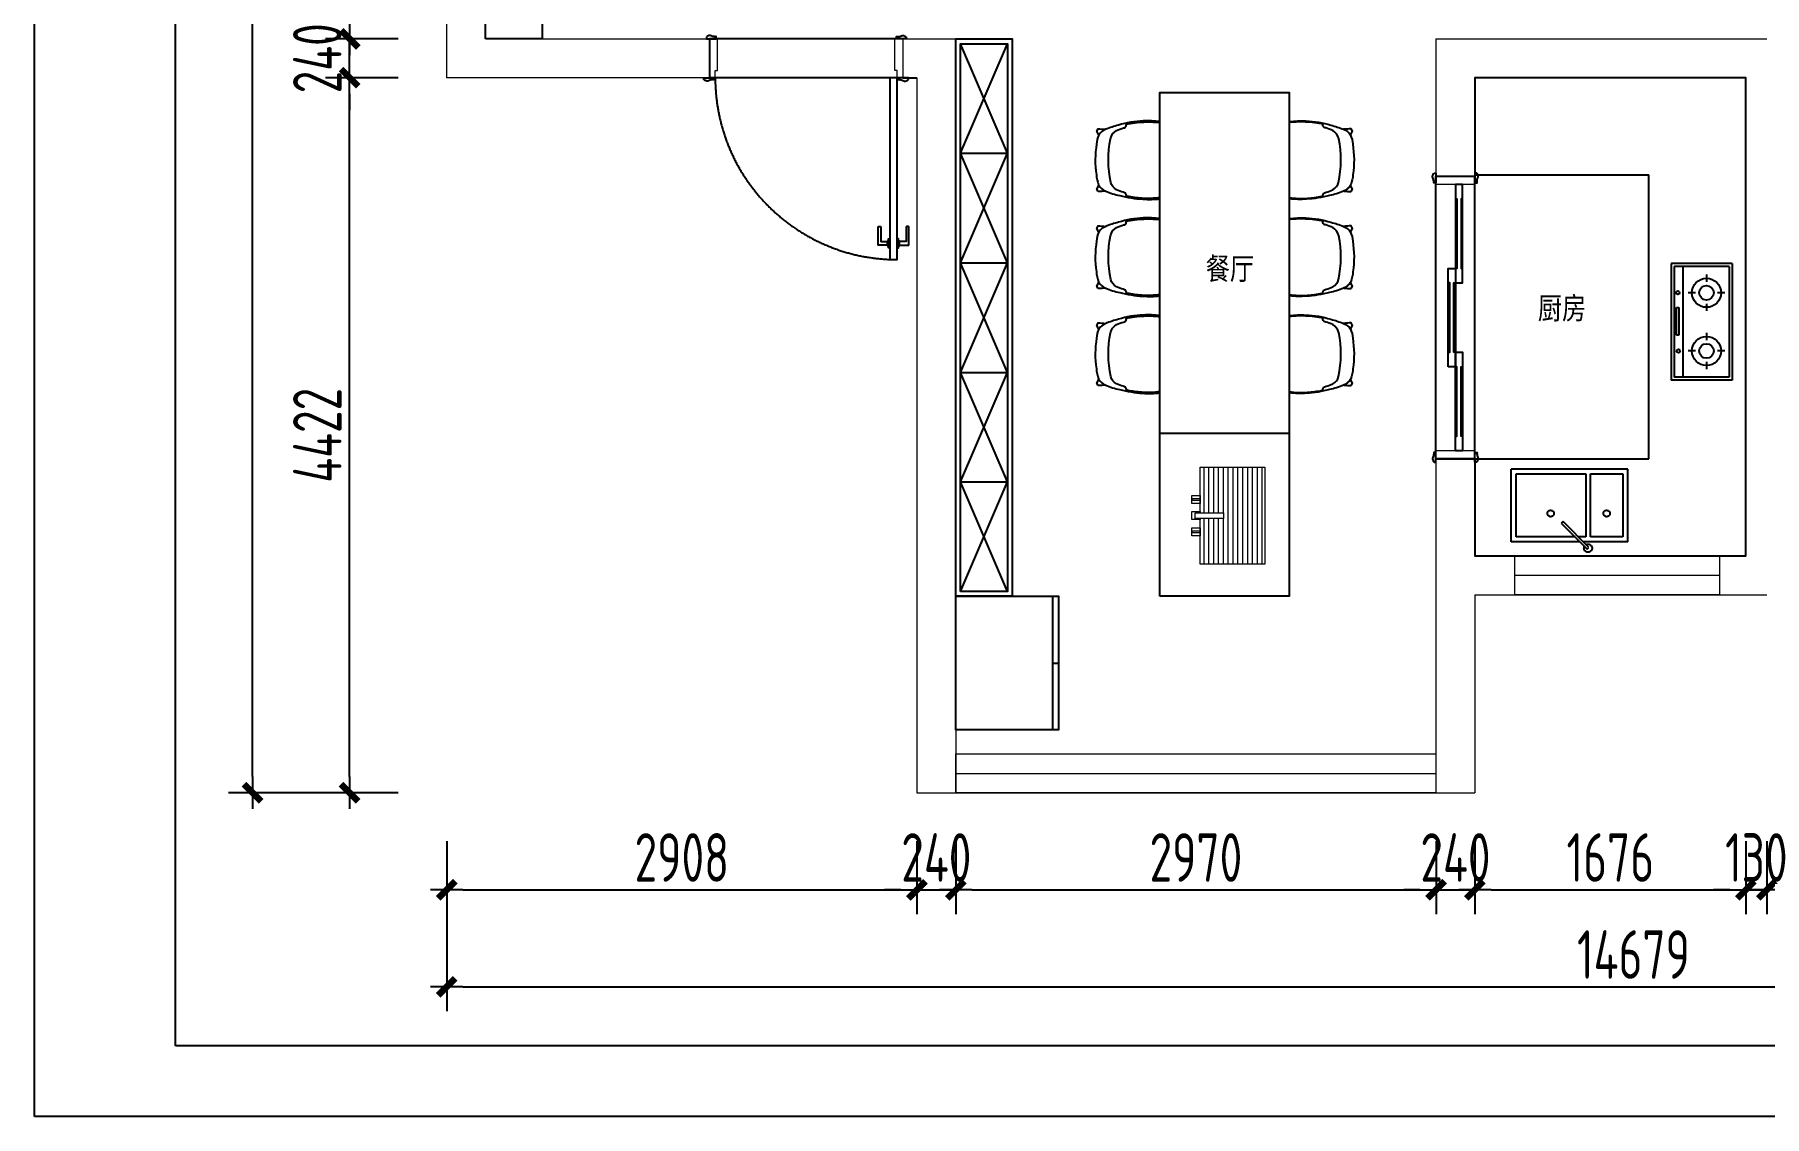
# Model space of a CAD drawing. Header units: millimetres. Extents: x 52288 to 141161, y -25566 to 16480.
# Drawn here: x 119416 to 130113, y 1103 to 7793 of the extents above; entities that cross this region are included whole.
import ezdxf

# ---------------------------------------------------------------- set-up
doc = ezdxf.new("R2010")
doc.units = ezdxf.units.MM
doc.linetypes.add('HIDDEN', pattern=[9.525, 6.35, -3.175])
doc.layers.get('0').update_dxf_attribs({"color": 255})
for name, color, linetype in [('FF-FURN', 3, 'Continuous'), ('FURHATCH', 4, 'Continuous'), ('FURNITURE', 4, 'Continuous'), ('LEAF', 2, 'Continuous'), ('OPENING', 8, 'Continuous'), ('SILL', 8, 'Continuous'), ('YQ_DIM', 3, 'Continuous'), ('图框', 4, 'Continuous')]:
    doc.layers.add(name, color=color, linetype=linetype)
for name, color, linetype, lineweight in [('QUOTE_DOOR', 2, 'Continuous', 13), ('QUOTE_TEXT', 4, 'Continuous', 13), ('QUOTE_WALL', 255, 'Continuous', 13), ('QUOTE_WINDOW', 60, 'Continuous', 13), ('结构', 7, 'Continuous', 0)]:
    doc.layers.add(name, color=color, linetype=linetype, lineweight=lineweight)
doc.styles.add('!赫思DIM-EN', font='', dxfattribs={"width": 0.8})
doc.styles.add('YQ_DIM', font='SUPEROS.SHX', dxfattribs={"width": 0.8, "bigfont": 'HZDX.SHX'})
doc.styles.get('!赫思DIM-EN').set_extended_font_data('SimSun')
doc.dimstyles.new('yq100', dxfattribs={"dimscale": 100, "dimtxt": 3, "dimasz": 1, "dimexe": 1.5, "dimexo": 3, "dimgap": 0.5, "dimtad": 1, "dimdec": 0, "dimdsep": 46, "dimtxsty": 'YQ_DIM', "dimblk": 'YQTICK', "dimcen": 0, "dimclrd": 256, "dimclre": 256, "dimclrt": 7, "dimadec": 1, "dimazin": 2, "dimtfac": 1, "dimtdec": 4, "dimtix": 1, "dimtmove": 2, "dimatfit": 2, "dimfxl": 1, "dimtolj": 1, "dimtzin": 0, "dimarcsym": 0})

# ---------------------------------------------------------------- blocks, each defined once
blk = doc.blocks.new('ywsp3')
at = {"lineweight": -3}
blk.add_lwpolyline([(-60, 12), (-60, 0), (0, 0), (0, 14), (-3, 14, -1), (-10, 14, -0.128551), (-31, 19, 0.3547), (-50, 17), (-55, 17, -0.414214), (-60, 12)], format="xyb", dxfattribs=at)
blk = doc.blocks.new('yqd_17_1747_240__ywsp3_45_0_0_3')
for points in [[(-0.5, 0.0687), (-0.4714, 0.0687), (-0.4714, -0.0687), (-0.5, -0.0687)], [(0.5, 0.0687), (0.4714, 0.0687), (0.4714, -0.0687), (0.5, -0.0687)]]:
    blk.add_lwpolyline(points, close=True)
at = {"layer": 'LEAF'}
for points in [[(-0.4714, 0), (-0.1228, 0), (-0.1228, 0.0258), (-0.4714, 0.0258)], [(-0.1743, -0.0258), (0.1743, -0.0258), (0.1743, 0), (-0.1743, 0)], [(0.4714, 0), (0.1228, 0), (0.1228, 0.0258), (0.4714, 0.0258)]]:
    blk.add_lwpolyline(points, close=True, dxfattribs=at)
for points in [[(-0.4199, 0.0258), (-0.4199, 0.02), (-0.1743, 0.02), (-0.1743, 0.0258)], [(-0.4199, 0), (-0.4199, 0.0057), (-0.1743, 0.0057), (-0.1743, 0)], [(-0.1228, 0), (-0.1228, -0.0057), (0.1228, -0.0057), (0.1228, 0)], [(0.4199, 0.0258), (0.4199, 0.02), (0.1743, 0.02), (0.1743, 0.0258)], [(0.4199, 0), (0.4199, 0.0057), (0.1743, 0.0057), (0.1743, 0)], [(-0.1228, -0.0258), (-0.1228, -0.02), (0.1228, -0.02), (0.1228, -0.0258)]]:
    blk.add_lwpolyline(points, dxfattribs=at)
at = {"layer": 'SILL'}
for p, q in [((-0.5, 0.0687), (0.5, 0.0687)), ((-0.5, -0.0687), (0.5, -0.0687))]:
    blk.add_line(p, q, dxfattribs=at)
at = {"zscale": 0.000572409845449}
for p, xscale, yscale in [((-0.4771, 0.0687), 0.000572409845449, 0.000572409845449), ((0.4771, 0.0687), -0.000572409845449, 0.000572409845449), ((-0.4771, -0.0687), 0.000572409845449, -0.000572409845449), ((0.4771, -0.0687), -0.000572409845449, -0.000572409845449)]:
    blk.add_blockref('ywsp3', p, dxfattribs=dict(at, xscale=xscale, yscale=yscale))
blk = doc.blocks.new('ydhd1')
for points in [[(28, 0), (-28, 0), (-28, 9), (28, 9)], [(15, 9), (-15, 9), (-15, 14), (15, 14)]]:
    blk.add_lwpolyline(points, close=True)
blk.add_lwpolyline([(-11, 14), (-11, 70, -0.414214), (-8, 73), (101, 73, -0.414214), (104, 70), (104, 59, -0.414214), (101, 56), (14, 56, 0.414214), (11, 53), (11, 14)], format="xyb")
blk = doc.blocks.new('yqd_1_1195_240_ydhd1_ywsp3_45_0_0_3')
for points in [[(-0.5, 0.1004), (-0.4707, 0.1004), (-0.4707, 0.0628), (-0.4582, 0.0628), (-0.4582, -0.1004), (-0.5, -0.1004)], [(0.5, 0.1004), (0.4707, 0.1004), (0.4707, 0.0628), (0.4582, 0.0628), (0.4582, -0.1004), (0.5, -0.1004)]]:
    blk.add_lwpolyline(points, close=True)
at = {"layer": 'LEAF'}
blk.add_lwpolyline([(-0.4707, 0.1004), (-0.4331, 0.1004), (-0.4331, 1.0418), (-0.4707, 1.0418)], close=True, dxfattribs=at)
at = {"layer": 'OPENING', "linetype": 'HIDDEN', "ltscale": 15}
blk.add_arc((-0.4707, 0.1004), 0.9414, 0, 90, dxfattribs=at)
at = {"layer": 'SILL'}
for p, q in [((-0.5, 0.1004), (0.5, 0.1004)), ((-0.5, -0.1004), (0.5, -0.1004))]:
    blk.add_line(p, q, dxfattribs=at)
at = {"zscale": 0.000836820083682}
for p, xscale, yscale in [((-0.4791, 0.1004), 0.000836820083682, 0.000836820083682), ((0.4791, 0.1004), -0.000836820083682, 0.000836820083682), ((-0.4665, -0.1004), 0.000836820083682, -0.000836820083682), ((0.4665, -0.1004), -0.000836820083682, -0.000836820083682)]:
    blk.add_blockref('ywsp3', p, dxfattribs=dict(at, xscale=xscale, yscale=yscale))
at = {"layer": 'LEAF', "yscale": 0.000836820083682, "zscale": 0.000836820083682}
for p, xscale, rotation in [((-0.4707, 0.9582), -0.000836820083682, 90.00000000000591), ((-0.4331, 0.9582), 0.000836820083682, 270.0000000000178)]:
    blk.add_blockref('ydhd1', p, dxfattribs=dict(at, xscale=xscale, rotation=rotation))
blk = doc.blocks.new('YQTICK')
blk.add_line((-1, 0), (1, 0))
at = {"const_width": 0.4}
blk.add_lwpolyline([(0.53, 0.53), (-0.53, -0.53)], dxfattribs=at)
blk = doc.blocks.new('*D166')
at = {"layer": 'Defpoints', "color": 0, "transparency": 16777216}
for p in [(121964, 3104), (124872, 3104), (124872, 2504)]:
    blk.add_point(p, dxfattribs=at)
at = {"layer": 'YQ_DIM', "lineweight": -2, "transparency": 16777216}
for p, q in [((121964, 2804), (121964, 2354)), ((124872, 2804), (124872, 2354)), ((122064, 2504), (124772, 2504))]:
    blk.add_line(p, q, dxfattribs=at)
at = {"layer": 'YQ_DIM', "lineweight": -2, "transparency": 16777216, "xscale": 100, "yscale": 100, "zscale": 100, "rotation": 180}
blk.add_blockref('YQTICK', (121964, 2504), dxfattribs=at)
at = {"layer": 'YQ_DIM', "lineweight": -2, "transparency": 16777216, "xscale": 100, "yscale": 100, "zscale": 100}
blk.add_blockref('YQTICK', (124872, 2504), dxfattribs=at)
at = {"layer": 'YQ_DIM', "color": 7, "transparency": 16777216, "insert": (123418, 2704), "char_height": 300, "attachment_point": 5, "style": 'YQ_DIM'}
blk.add_mtext('\\A1;2908', dxfattribs=at)
blk = doc.blocks.new('*D167')
at = {"layer": 'Defpoints', "color": 0, "transparency": 16777216}
for p in [(124872, 3104), (125112, 3104), (125112, 2504)]:
    blk.add_point(p, dxfattribs=at)
at = {"layer": 'YQ_DIM', "lineweight": -2, "transparency": 16777216}
for p, q in [((124872, 2804), (124872, 2354)), ((125112, 2804), (125112, 2354)), ((124772, 2504), (124672, 2504)), ((124872, 2504), (125112, 2504)), ((125212, 2504), (125312, 2504))]:
    blk.add_line(p, q, dxfattribs=at)
at = {"layer": 'YQ_DIM', "lineweight": -2, "transparency": 16777216, "xscale": 100, "yscale": 100, "zscale": 100}
blk.add_blockref('YQTICK', (124872, 2504), dxfattribs=at)
at = {"layer": 'YQ_DIM', "lineweight": -2, "transparency": 16777216, "xscale": 100, "yscale": 100, "zscale": 100, "rotation": 180}
blk.add_blockref('YQTICK', (125112, 2504), dxfattribs=at)
at = {"layer": 'YQ_DIM', "color": 7, "transparency": 16777216, "insert": (124992, 2704), "char_height": 300, "attachment_point": 5, "style": 'YQ_DIM'}
blk.add_mtext('\\A1;240', dxfattribs=at)
blk = doc.blocks.new('*D168')
at = {"layer": 'Defpoints', "color": 0, "transparency": 16777216}
for p in [(125112, 3104), (128082, 3104), (128082, 2504)]:
    blk.add_point(p, dxfattribs=at)
at = {"layer": 'YQ_DIM', "lineweight": -2, "transparency": 16777216}
for p, q in [((125112, 2804), (125112, 2354)), ((128082, 2804), (128082, 2354)), ((125212, 2504), (127982, 2504))]:
    blk.add_line(p, q, dxfattribs=at)
at = {"layer": 'YQ_DIM', "lineweight": -2, "transparency": 16777216, "xscale": 100, "yscale": 100, "zscale": 100, "rotation": 180}
blk.add_blockref('YQTICK', (125112, 2504), dxfattribs=at)
at = {"layer": 'YQ_DIM', "lineweight": -2, "transparency": 16777216, "xscale": 100, "yscale": 100, "zscale": 100}
blk.add_blockref('YQTICK', (128082, 2504), dxfattribs=at)
at = {"layer": 'YQ_DIM', "color": 7, "transparency": 16777216, "insert": (126597, 2704), "char_height": 300, "attachment_point": 5, "style": 'YQ_DIM'}
blk.add_mtext('\\A1;2970', dxfattribs=at)
blk = doc.blocks.new('*D169')
at = {"layer": 'Defpoints', "color": 0, "transparency": 16777216}
for p in [(128082, 3104), (128322, 3104), (128322, 2504)]:
    blk.add_point(p, dxfattribs=at)
at = {"layer": 'YQ_DIM', "lineweight": -2, "transparency": 16777216}
for p, q in [((128082, 2804), (128082, 2354)), ((128322, 2804), (128322, 2354)), ((127982, 2504), (127882, 2504)), ((128082, 2504), (128322, 2504)), ((128422, 2504), (128522, 2504))]:
    blk.add_line(p, q, dxfattribs=at)
at = {"layer": 'YQ_DIM', "lineweight": -2, "transparency": 16777216, "xscale": 100, "yscale": 100, "zscale": 100}
blk.add_blockref('YQTICK', (128082, 2504), dxfattribs=at)
at = {"layer": 'YQ_DIM', "lineweight": -2, "transparency": 16777216, "xscale": 100, "yscale": 100, "zscale": 100, "rotation": 180}
blk.add_blockref('YQTICK', (128322, 2504), dxfattribs=at)
at = {"layer": 'YQ_DIM', "color": 7, "transparency": 16777216, "insert": (128202, 2704), "char_height": 300, "attachment_point": 5, "style": 'YQ_DIM'}
blk.add_mtext('\\A1;240', dxfattribs=at)
blk = doc.blocks.new('*D170')
at = {"layer": 'Defpoints', "color": 0, "transparency": 16777216}
for p in [(128322, 3104), (129998, 3104), (129998, 2504)]:
    blk.add_point(p, dxfattribs=at)
at = {"layer": 'YQ_DIM', "lineweight": -2, "transparency": 16777216}
for p, q in [((128322, 2804), (128322, 2354)), ((129998, 2804), (129998, 2354)), ((128422, 2504), (129898, 2504))]:
    blk.add_line(p, q, dxfattribs=at)
at = {"layer": 'YQ_DIM', "lineweight": -2, "transparency": 16777216, "xscale": 100, "yscale": 100, "zscale": 100, "rotation": 180}
blk.add_blockref('YQTICK', (128322, 2504), dxfattribs=at)
at = {"layer": 'YQ_DIM', "lineweight": -2, "transparency": 16777216, "xscale": 100, "yscale": 100, "zscale": 100}
blk.add_blockref('YQTICK', (129998, 2504), dxfattribs=at)
at = {"layer": 'YQ_DIM', "color": 7, "transparency": 16777216, "insert": (129160, 2704), "char_height": 300, "attachment_point": 5, "style": 'YQ_DIM'}
blk.add_mtext('\\A1;1676', dxfattribs=at)
blk = doc.blocks.new('*D171')
at = {"layer": 'Defpoints', "color": 0, "transparency": 16777216}
for p in [(129998, 3104), (130128, 3104), (130128, 2504)]:
    blk.add_point(p, dxfattribs=at)
at = {"layer": 'YQ_DIM', "lineweight": -2, "transparency": 16777216}
for p, q in [((129998, 2804), (129998, 2354)), ((130128, 2804), (130128, 2354)), ((129898, 2504), (129798, 2504)), ((129998, 2504), (130128, 2504)), ((130228, 2504), (130328, 2504))]:
    blk.add_line(p, q, dxfattribs=at)
at = {"layer": 'YQ_DIM', "lineweight": -2, "transparency": 16777216, "xscale": 100, "yscale": 100, "zscale": 100}
blk.add_blockref('YQTICK', (129998, 2504), dxfattribs=at)
at = {"layer": 'YQ_DIM', "lineweight": -2, "transparency": 16777216, "xscale": 100, "yscale": 100, "zscale": 100, "rotation": 180}
blk.add_blockref('YQTICK', (130128, 2504), dxfattribs=at)
at = {"layer": 'YQ_DIM', "color": 7, "transparency": 16777216, "insert": (130063, 2704), "char_height": 300, "attachment_point": 5, "style": 'YQ_DIM'}
blk.add_mtext('\\A1;130', dxfattribs=at)
blk = doc.blocks.new('*D172')
at = {"layer": 'Defpoints', "color": 0, "transparency": 16777216}
for p in [(130128, 3104), (131588, 3104), (131588, 2504)]:
    blk.add_point(p, dxfattribs=at)
at = {"layer": 'YQ_DIM', "lineweight": -2, "transparency": 16777216}
for p, q in [((130128, 2804), (130128, 2354)), ((131588, 2804), (131588, 2354)), ((130228, 2504), (131488, 2504))]:
    blk.add_line(p, q, dxfattribs=at)
at = {"layer": 'YQ_DIM', "lineweight": -2, "transparency": 16777216, "xscale": 100, "yscale": 100, "zscale": 100, "rotation": 180}
blk.add_blockref('YQTICK', (130128, 2504), dxfattribs=at)
at = {"layer": 'YQ_DIM', "lineweight": -2, "transparency": 16777216, "xscale": 100, "yscale": 100, "zscale": 100}
blk.add_blockref('YQTICK', (131588, 2504), dxfattribs=at)
at = {"layer": 'YQ_DIM', "color": 7, "transparency": 16777216, "insert": (130858, 2704), "char_height": 300, "attachment_point": 5, "style": 'YQ_DIM'}
blk.add_mtext('\\A1;1460', dxfattribs=at)
blk = doc.blocks.new('*D182')
at = {"layer": 'Defpoints', "color": 0, "transparency": 16777216}
for p in [(121964, 3104), (136643, 3104), (136643, 1904)]:
    blk.add_point(p, dxfattribs=at)
at = {"layer": 'YQ_DIM', "lineweight": -2, "transparency": 16777216}
for p, q in [((121964, 2804), (121964, 1754)), ((136643, 2804), (136643, 1754)), ((122064, 1904), (136543, 1904))]:
    blk.add_line(p, q, dxfattribs=at)
at = {"layer": 'YQ_DIM', "lineweight": -2, "transparency": 16777216, "xscale": 100, "yscale": 100, "zscale": 100, "rotation": 180}
blk.add_blockref('YQTICK', (121964, 1904), dxfattribs=at)
at = {"layer": 'YQ_DIM', "lineweight": -2, "transparency": 16777216, "xscale": 100, "yscale": 100, "zscale": 100}
blk.add_blockref('YQTICK', (136643, 1904), dxfattribs=at)
at = {"layer": 'YQ_DIM', "color": 7, "transparency": 16777216, "insert": (129303, 2104), "char_height": 300, "attachment_point": 5, "style": 'YQ_DIM'}
blk.add_mtext('\\A1;14679', dxfattribs=at)
blk = doc.blocks.new('*D196')
at = {"layer": 'Defpoints', "color": 0, "transparency": 16777216}
for p in [(121364, 7526), (121964, 7526), (121964, 3104)]:
    blk.add_point(p, dxfattribs=at)
at = {"layer": 'YQ_DIM', "lineweight": -2, "transparency": 16777216}
for p, q in [((121664, 7526), (121214, 7526)), ((121364, 3204), (121364, 7426)), ((121664, 3104), (121214, 3104))]:
    blk.add_line(p, q, dxfattribs=at)
at = {"layer": 'YQ_DIM', "lineweight": -2, "transparency": 16777216, "xscale": 100, "yscale": 100, "zscale": 100}
for p, rotation in [((121364, 7526), 90), ((121364, 3104), 270)]:
    blk.add_blockref('YQTICK', p, dxfattribs=dict(at, rotation=rotation))
at = {"layer": 'YQ_DIM', "color": 7, "transparency": 16777216, "insert": (121164, 5315), "char_height": 300, "attachment_point": 5, "rotation": 90, "style": 'YQ_DIM'}
blk.add_mtext('\\A1;4422', dxfattribs=at)
blk = doc.blocks.new('*D197')
at = {"layer": 'Defpoints', "color": 0, "transparency": 16777216}
for p in [(121364, 7766), (121964, 7766), (121964, 7526)]:
    blk.add_point(p, dxfattribs=at)
at = {"layer": 'YQ_DIM', "lineweight": -2, "transparency": 16777216}
for p, q in [((121364, 7866), (121364, 7966)), ((121664, 7766), (121214, 7766)), ((121364, 7526), (121364, 7766)), ((121664, 7526), (121214, 7526)), ((121364, 7426), (121364, 7326))]:
    blk.add_line(p, q, dxfattribs=at)
at = {"layer": 'YQ_DIM', "lineweight": -2, "transparency": 16777216, "xscale": 100, "yscale": 100, "zscale": 100}
for p, rotation in [((121364, 7766), 270), ((121364, 7526), 90)]:
    blk.add_blockref('YQTICK', p, dxfattribs=dict(at, rotation=rotation))
at = {"layer": 'YQ_DIM', "color": 7, "transparency": 16777216, "insert": (121164, 7646), "char_height": 300, "attachment_point": 5, "rotation": 90, "style": 'YQ_DIM'}
blk.add_mtext('\\A1;240', dxfattribs=at)
blk = doc.blocks.new('*D198')
at = {"layer": 'Defpoints', "color": 0, "transparency": 16777216}
for p in [(121364, 13519), (121964, 13519), (121964, 7766)]:
    blk.add_point(p, dxfattribs=at)
at = {"layer": 'YQ_DIM', "lineweight": -2, "transparency": 16777216}
for p, q in [((121664, 13519), (121214, 13519)), ((121364, 7866), (121364, 13419)), ((121664, 7766), (121214, 7766))]:
    blk.add_line(p, q, dxfattribs=at)
at = {"layer": 'YQ_DIM', "lineweight": -2, "transparency": 16777216, "xscale": 100, "yscale": 100, "zscale": 100}
for p, rotation in [((121364, 13519), 90), ((121364, 7766), 270)]:
    blk.add_blockref('YQTICK', p, dxfattribs=dict(at, rotation=rotation))
at = {"layer": 'YQ_DIM', "color": 7, "transparency": 16777216, "insert": (121164, 10643), "char_height": 300, "attachment_point": 5, "rotation": 90, "style": 'YQ_DIM'}
blk.add_mtext('\\A1;5753', dxfattribs=at)
blk = doc.blocks.new('*D202')
at = {"layer": 'Defpoints', "color": 0, "transparency": 16777216}
for p in [(120764, 14368), (121964, 14368), (121964, 3104)]:
    blk.add_point(p, dxfattribs=at)
at = {"layer": 'YQ_DIM', "lineweight": -2, "transparency": 16777216}
for p, q in [((121664, 14368), (120614, 14368)), ((120764, 3204), (120764, 14268)), ((121664, 3104), (120614, 3104))]:
    blk.add_line(p, q, dxfattribs=at)
at = {"layer": 'YQ_DIM', "lineweight": -2, "transparency": 16777216, "xscale": 100, "yscale": 100, "zscale": 100}
for p, rotation in [((120764, 14368), 90), ((120764, 3104), 270)]:
    blk.add_blockref('YQTICK', p, dxfattribs=dict(at, rotation=rotation))
at = {"layer": 'YQ_DIM', "color": 7, "transparency": 16777216, "insert": (120564, 8736), "char_height": 300, "attachment_point": 5, "rotation": 90, "style": 'YQ_DIM'}
blk.add_mtext('\\A1;11264', dxfattribs=at)
blk = doc.blocks.new('_Frame1752725')
at = {"layer": '图框', "linetype": 'Continuous'}
for p, q in [((32201, 1364), (32201, 43368)), ((34582, 2554), (34582, 42177)), ((90410, 2554), (34582, 2554)), ((91601, 1364), (32201, 1364))]:
    blk.add_line(p, q, dxfattribs=at)

msp = doc.modelspace()

# ---------------------------------------------------------------- hatches: boundary and pattern name
at = {"layer": '结构'}
h = msp.add_hatch(dxfattribs=at)
h.set_pattern_fill('_USER', color=250, scale=30, angle=-90, pattern_type=0)
h.set_pattern_definition([(270, (-42.71, 618943.232), (30, -6e-15), [])])
h.paths.add_polyline_path([(126622.7, 5118.2), (126622.7, 4835.9), (126767.7, 4835.9), (126767.7, 4800.6), (126622.7, 4800.6), (126622.7, 4518.2), (127022.7, 4518.2), (127022.7, 5118.2)])

# ---------------------------------------------------------------- linework, layer by layer
for p, q in [((123589.6, 7766.2), (123589.6, 7526.2)), ((124784.6, 7526.2), (124871.6, 7526.2)), ((128081.6, 5169.2), (128321.6, 5169.2))]:
    msp.add_line(p, q)
at = {"color": 255}
for p, q in [((128321.6, 6916.1), (128081.6, 6916.1)), ((128321.6, 5169.2), (128081.6, 5169.2))]:
    msp.add_line(p, q, dxfattribs=at)
at = {"color": 4}
for p, q in [((129397.6, 5169.2), (129397.6, 6926.2)), ((128321.6, 5169.2), (129397.6, 5169.2)), ((125709.8, 4319.2), (125709.8, 3493.2)), ((125709.8, 3906.2), (125746.5, 3906.2))]:
    msp.add_line(p, q, dxfattribs=at)
at = {"color": 1}
for p, q in [((129913.7, 6376.2), (129535.7, 6376.2)), ((129535.7, 6376.2), (129535.7, 5656.2)), ((129895.7, 6358.2), (129553.7, 6358.2)), ((129553.7, 6358.2), (129553.7, 5674.2)), ((129895.7, 6358.2), (129895.7, 5674.2)), ((129913.7, 6376.2), (129913.7, 5656.2)), ((129895.7, 5674.2), (129553.7, 5674.2)), ((129913.7, 5656.2), (129535.7, 5656.2)), ((128546.9, 4656.2, 0), (128546.9, 5106.2, 0)), ((129267.4, 5106.2, 0), (128546.9, 5106.2, 0)), ((129267.4, 4656.2, 0), (129267.4, 5106.2, 0)), ((128971.8, 4656.2, 0), (128546.9, 4656.2, 0)), ((129267.4, 4656.2, 0), (128993, 4656.2, 0))]:
    msp.add_line(p, q, dxfattribs=at)
at = {"color": 8}
for p, q in [((129607.7, 6358.2), (129607.7, 5674.2)), ((129754.4, 6308.7), (129754.4, 6263.7)), ((129569.5, 5933.2), (129569.5, 6104.6)), ((129569.5, 6104.6), (129583.8, 6104.6)), ((129583.8, 6104.6), (129583.8, 5933.2)), ((129686.9, 6196.2), (129641.9, 6196.2)), ((129754.4, 6128.7), (129754.4, 6083.7)), ((129866.9, 6196.2), (129821.9, 6196.2)), ((129583.8, 5933.2), (129569.5, 5933.2)), ((129754.4, 5948.7), (129754.4, 5903.7)), ((129686.9, 5836.2), (129641.9, 5836.2)), ((129866.9, 5836.2), (129821.9, 5836.2)), ((129754.4, 5768.7), (129754.4, 5723.7)), ((128576.9, 5076.2, 0), (129007.4, 5076.2, 0)), ((128576.9, 4686.2, 0), (128576.9, 5076.2, 0)), ((129007.4, 5076.2, 0), (129007.4, 4686.2, 0)), ((129037.4, 4686.2, 0), (129037.4, 5076.2, 0)), ((129037.4, 5076.2, 0), (129237.4, 5076.2, 0)), ((129237.4, 5076.2, 0), (129237.4, 4686.2, 0)), ((128867.4, 4781.8, 0), (128856.8, 4771.2, 0)), ((128856.8, 4771.2, 0), (129017.1, 4610.9, 0)), ((129027.7, 4621.5, 0), (128867.4, 4781.8, 0)), ((128941.8, 4686.2, 0), (128576.9, 4686.2, 0)), ((129007.4, 4686.2, 0), (128963, 4686.2, 0)), ((129017.1, 4610.9, 0), (129027.7, 4621.5, 0)), ((129237.4, 4686.2, 0), (129037.4, 4686.2, 0))]:
    msp.add_line(p, q, dxfattribs=at)
at = {"color": 3}
msp.add_line((127174.8, 5326.7), (126374.8, 5326.7), dxfattribs=at)
at = {"color": 4}
msp.add_lwpolyline([(128321.6, 5169.2), (128321.6, 4569.2), (129997.6, 4569.2), (129997.6, 7526.2), (128321.6, 7526.2), (128321.6, 6926.2), (129397.6, 6926.2)], dxfattribs=at)
at = {"color": 3, "ltscale": 10}
msp.add_lwpolyline([(126374.8, 4319.2), (126374.8, 7434.2), (127174.8, 7434.2), (127174.8, 4319.2)], close=True, dxfattribs=at)
at = {"color": 8, "extrusion": (-2.00193e-07, 2.02274e-08, -1), "elevation": 0}
for points in [[(-128805.2, 4817.1), (-128802.3, 4814.7), (-128799, 4812.9), (-128795.3, 4811.7), (-128791.6, 4811.3), (-128787.8, 4811.5), (-128784.1, 4812.5), (-128780.7, 4814.2), (-128777.6, 4816.4), (-128775.1, 4819.3), (-128773.1, 4822.5), (-128771.8, 4826.1), (-128771.1, 4829.8), (-128771.2, 4833.6), (-128772, 4837.3), (-128773.5, 4840.8), (-128775.7, 4844), (-128778.4, 4846.7), (-128781.5, 4848.8), (-128785, 4850.3), (-128788.7, 4851.1), (-128792.5, 4851.2), (-128796.3, 4850.6), (-128799.8, 4849.2), (-128803.1, 4847.3), (-128805.9, 4844.7), (-128808.2, 4841.7), (-128809.8, 4838.2), (-128810.8, 4834.6), (-128811.1, 4830.8), (-128810.6, 4827), (-128809.5, 4823.4), (-128807.7, 4820)], [(-129151.5, 4817.1), (-129148.6, 4814.7), (-129145.2, 4812.9), (-129141.6, 4811.7), (-129137.9, 4811.2), (-129134.1, 4811.5), (-129130.4, 4812.5), (-129127, 4814.2), (-129123.9, 4816.4), (-129121.4, 4819.3), (-129119.4, 4822.5), (-129118.1, 4826.1), (-129117.4, 4829.8), (-129117.5, 4833.6), (-129118.3, 4837.3), (-129119.8, 4840.8), (-129122, 4844), (-129124.6, 4846.7), (-129127.8, 4848.8), (-129131.3, 4850.3), (-129135, 4851.1), (-129138.8, 4851.2), (-129142.6, 4850.6), (-129146.1, 4849.2), (-129149.4, 4847.2), (-129152.2, 4844.7), (-129154.5, 4841.6), (-129156.1, 4838.2), (-129157.1, 4834.6), (-129157.4, 4830.8), (-129156.9, 4827), (-129155.8, 4823.4), (-129153.9, 4820)]]:
    msp.add_lwpolyline(points, close=True, dxfattribs=at)
at = {"color": 8, "extrusion": (2.00193e-07, -2.02274e-08, 1), "elevation": 0}
msp.add_lwpolyline([(129010.3, 4638.9), (129014.8, 4640.8), (129019.6, 4641.7), (129024.5, 4641.6), (129029.3, 4640.6), (129033.8, 4638.7), (129037.8, 4636), (129041.2, 4632.5), (129043.9, 4628.5), (129045.8, 4623.9), (129046.7, 4619.1), (129046.7, 4614.3), (129045.7, 4609.5), (129043.9, 4605), (129041.2, 4600.9), (129037.7, 4597.5), (129033.6, 4594.7), (129029.1, 4592.9), (129024.3, 4591.9), (129019.5, 4591.9), (129014.7, 4592.8), (129010.2, 4594.7), (129006.1, 4597.4), (129002.6, 4600.8), (128999.9, 4604.8), (128998, 4609.3), (128997, 4614.1), (128996.9, 4619), (128997.8, 4623.8), (128999.7, 4628.3)], dxfattribs=at)
at = {"color": 4}
msp.add_lwpolyline([(125111.6, 4319.2), (125746.5, 4319.2), (125746.5, 3493.2), (125111.6, 3493.2)], close=True, dxfattribs=at)
at = {"color": 8}
for centre, radius in [((129577.4, 6196.7), 10.8), ((129754.4, 6196.2), 90), ((129754.4, 6196.2), 45), ((129754.4, 5836.2), 90), ((129580.6, 5836.3), 10.8), ((129754.4, 5836.2), 45)]:
    msp.add_circle(centre, radius, dxfattribs=at)
at = {"layer": 'FF-FURN', "color": 1, "ltscale": 10, "extrusion": (1.3e-15, 0, -1), "elevation": 0}
for points in [[(-126039.2, 7206.8, -0.1600755), (-125997.5, 7171.7, -0.1075471), (-125982.8, 7115.6, -0.0775265), (-125981.5, 6926.4, -0.0911711), (-125995.2, 6864, -0.163066), (-126039.6, 6824.3, -0.0478624), (-126126.3, 6797.5, -0.0517251), (-126268.7, 6774.8, -0.0416815), (-126374.8, 6776.8, -0.0340427)], [(-126374.8, 7254.6, -0.0405673), (-126271.9, 7258.5, -0.0664554), (-126117.9, 7232.2, -0.0252004), (-126039.2, 7206.8)], [(-126374.8, 6784.9, 0.0583905), (-126263.1, 6780.9, 0.0362423), (-126172.4, 6792.8), (-126165.2, 6794.3), (-126165.1, 6794.3, -0.0479917), (-126166.5, 6795.6, -0.0355508), (-126167.1, 6796.1, -0.2469335), (-126167.2, 6796.6, -0.0166065), (-126167.2, 6796.9, 0.0219786), (-126167.2, 6797.3), (-126167.2, 6799.5, -0.2810814), (-126156.4, 6815.1, 0.0579768), (-126147.5, 6817.8, 0.0579768), (-126105.4, 6833.5, 0.1887204), (-126070.5, 6878.1, 0.1022924), (-126069.1, 7148.9, 0.2140548), (-126106.2, 7199.4, 0.0627342), (-126150, 7215.3, -0.2429194), (-126165.1, 7225.4, -0.1304055), (-126167.2, 7234.3), (-126167.2, 7234.8), (-126167.3, 7235.4, -0.2316132), (-126167, 7236.4), (-126166.8, 7236.6), (-126166.3, 7237), (-126165.5, 7237.8), (-126165.1, 7238.1, 0.0436228), (-126274.1, 7252.1, 0.0303176), (-126351.2, 7250.6), (-126374.8, 7248.2)], [(-126374.8, 6654.6, -0.0405673), (-126271.9, 6658.5, -0.0664554), (-126117.9, 6632.2, -0.0252004), (-126039.2, 6606.8)], [(-126374.8, 6184.9, 0.0583905), (-126263.1, 6180.9, 0.0362423), (-126172.4, 6192.8), (-126165.2, 6194.3), (-126165.1, 6194.3, -0.0479917), (-126166.5, 6195.6, -0.0355508), (-126167.1, 6196.1, -0.2469335), (-126167.2, 6196.6, -0.0166065), (-126167.2, 6196.9, 0.0219786), (-126167.2, 6197.3), (-126167.2, 6199.5, -0.2810814), (-126156.4, 6215.1, 0.0579768), (-126147.5, 6217.8, 0.0579768), (-126105.4, 6233.5, 0.1887204), (-126070.5, 6278.1, 0.1022924), (-126069.1, 6548.9, 0.2140548), (-126106.2, 6599.4, 0.0627342), (-126150, 6615.3, -0.2429194), (-126165.1, 6625.4, -0.1304055), (-126167.2, 6634.3), (-126167.2, 6634.8), (-126167.3, 6635.4, -0.2316132), (-126167, 6636.4), (-126166.8, 6636.6), (-126166.3, 6637), (-126165.5, 6637.8), (-126165.1, 6638.1, 0.0436228), (-126274.1, 6652.1, 0.0303176), (-126351.2, 6650.6), (-126374.8, 6648.2)], [(-126039.2, 6606.8, -0.1600755), (-125997.5, 6571.7, -0.1075471), (-125982.8, 6515.6, -0.0775265), (-125981.5, 6326.4, -0.0911711), (-125995.2, 6264, -0.163066), (-126039.6, 6224.3, -0.0478624), (-126126.3, 6197.5, -0.0517251), (-126268.7, 6174.8, -0.0416815), (-126374.8, 6176.8, -0.0340427)], [(-126039.2, 6006.8, -0.1600755), (-125997.5, 5971.7, -0.1075471), (-125982.8, 5915.6, -0.0775265), (-125981.5, 5726.4, -0.0911711), (-125995.2, 5664, -0.163066), (-126039.6, 5624.3, -0.0478624), (-126126.3, 5597.5, -0.0517251), (-126268.7, 5574.8, -0.0416815), (-126374.8, 5576.8, -0.0340427)], [(-126374.8, 6054.6, -0.0405673), (-126271.9, 6058.5, -0.0664554), (-126117.9, 6032.2, -0.0252004), (-126039.2, 6006.8)], [(-126374.8, 5584.9, 0.0583905), (-126263.1, 5580.9, 0.0362423), (-126172.4, 5592.8), (-126165.2, 5594.3), (-126165.1, 5594.3, -0.0479917), (-126166.5, 5595.6, -0.0355508), (-126167.1, 5596.1, -0.2469335), (-126167.2, 5596.6, -0.0166065), (-126167.2, 5596.9, 0.0219786), (-126167.2, 5597.3), (-126167.2, 5599.5, -0.2810814), (-126156.4, 5615.1, 0.0579768), (-126147.5, 5617.8, 0.0579768), (-126105.4, 5633.5, 0.1887204), (-126070.5, 5678.1, 0.1022924), (-126069.1, 5948.9, 0.2140548), (-126106.2, 5999.4, 0.0627342), (-126150, 6015.3, -0.2429194), (-126165.1, 6025.4, -0.1304055), (-126167.2, 6034.3), (-126167.2, 6034.8), (-126167.3, 6035.4, -0.2316132), (-126167, 6036.4), (-126166.8, 6036.6), (-126166.3, 6037), (-126165.5, 6037.8), (-126165.1, 6038.1, 0.0436228), (-126274.1, 6052.1, 0.0303176), (-126351.2, 6050.6), (-126374.8, 6048.2)]]:
    msp.add_lwpolyline(points, format="xyb", dxfattribs=at)
for points in [[(-125997.5, 7171.7), (-125984.9, 7194.4), (-125992, 7209.6, 0.0235916), (-126039.3, 7206.8, -0.1602127)], [(-125992, 6822.4), (-125984.9, 6837.6), (-125997.5, 6860.2, -0.1459428), (-126037.8, 6825.1, 0.027885)], [(-125997.5, 6571.7), (-125984.9, 6594.4), (-125992, 6609.6, 0.0235916), (-126039.3, 6606.8, -0.1602127)], [(-125992, 6222.4), (-125984.9, 6237.6), (-125997.5, 6260.2, -0.1459428), (-126037.8, 6225.1, 0.027885)], [(-125997.5, 5971.7), (-125984.9, 5994.4), (-125992, 6009.6, 0.0235916), (-126039.3, 6006.8, -0.1602127)], [(-125992, 5622.4), (-125984.9, 5637.6), (-125997.5, 5660.2, -0.1459428), (-126037.8, 5625.1, 0.027885)]]:
    msp.add_lwpolyline(points, format="xyb", close=True, dxfattribs=at)
at = {"layer": 'FF-FURN', "color": 1, "ltscale": 10, "extrusion": (-1.3e-15, 0, -1), "elevation": 0}
for points in [[(-127174.8, 7254.6, 0.0405673), (-127277.8, 7258.5, 0.0664554), (-127431.7, 7232.2, 0.0252004), (-127510.4, 7206.8)], [(-127174.8, 6784.9, -0.0583905), (-127286.5, 6780.9, -0.0362423), (-127377.3, 6792.8), (-127384.5, 6794.3), (-127384.6, 6794.3, 0.0479917), (-127383.1, 6795.6, 0.0355508), (-127382.5, 6796.1, 0.2469335), (-127382.4, 6796.6, 0.0166065), (-127382.4, 6796.9, -0.0219786), (-127382.4, 6797.3), (-127382.4, 6799.5, 0.2810814), (-127393.2, 6815.1, -0.0579768), (-127402.1, 6817.8, -0.0579768), (-127444.3, 6833.5, -0.1887204), (-127479.2, 6878.1, -0.1022924), (-127480.5, 7148.9, -0.2140548), (-127443.5, 7199.4, -0.0627342), (-127399.7, 7215.3, 0.2429194), (-127384.5, 7225.4, 0.1304055), (-127382.4, 7234.3), (-127382.5, 7234.8), (-127382.4, 7235.4, 0.2316132), (-127382.6, 7236.4), (-127382.9, 7236.6), (-127383.3, 7237), (-127384.2, 7237.8), (-127384.6, 7238.1, -0.0436228), (-127275.6, 7252.1, -0.0303176), (-127198.4, 7250.6), (-127174.8, 7248.2)], [(-127510.4, 7206.8, 0.1600755), (-127552.1, 7171.7, 0.1075471), (-127566.8, 7115.6, 0.0775265), (-127568.1, 6926.4, 0.0911711), (-127554.4, 6864, 0.163066), (-127510.1, 6824.3, 0.0478624), (-127423.4, 6797.5, 0.0517251), (-127280.9, 6774.8, 0.0416815), (-127174.8, 6776.8, 0.0340427)], [(-127174.8, 6654.6, 0.0405673), (-127277.8, 6658.5, 0.0664554), (-127431.7, 6632.2, 0.0252004), (-127510.4, 6606.8)], [(-127174.8, 6184.9, -0.0583905), (-127286.5, 6180.9, -0.0362423), (-127377.3, 6192.8), (-127384.5, 6194.3), (-127384.6, 6194.3, 0.0479917), (-127383.1, 6195.6, 0.0355508), (-127382.5, 6196.1, 0.2469335), (-127382.4, 6196.6, 0.0166065), (-127382.4, 6196.9, -0.0219786), (-127382.4, 6197.3), (-127382.4, 6199.5, 0.2810814), (-127393.2, 6215.1, -0.0579768), (-127402.1, 6217.8, -0.0579768), (-127444.3, 6233.5, -0.1887204), (-127479.2, 6278.1, -0.1022924), (-127480.5, 6548.9, -0.2140548), (-127443.5, 6599.4, -0.0627342), (-127399.7, 6615.3, 0.2429194), (-127384.5, 6625.4, 0.1304055), (-127382.4, 6634.3), (-127382.5, 6634.8), (-127382.4, 6635.4, 0.2316132), (-127382.6, 6636.4), (-127382.9, 6636.6), (-127383.3, 6637), (-127384.2, 6637.8), (-127384.6, 6638.1, -0.0436228), (-127275.6, 6652.1, -0.0303176), (-127198.4, 6650.6), (-127174.8, 6648.2)], [(-127510.4, 6606.8, 0.1600755), (-127552.1, 6571.7, 0.1075471), (-127566.8, 6515.6, 0.0775265), (-127568.1, 6326.4, 0.0911711), (-127554.4, 6264, 0.163066), (-127510.1, 6224.3, 0.0478624), (-127423.4, 6197.5, 0.0517251), (-127280.9, 6174.8, 0.0416815), (-127174.8, 6176.8, 0.0340427)], [(-127174.8, 6054.6, 0.0405673), (-127277.8, 6058.5, 0.0664554), (-127431.7, 6032.2, 0.0252004), (-127510.4, 6006.8)], [(-127174.8, 5584.9, -0.0583905), (-127286.5, 5580.9, -0.0362423), (-127377.3, 5592.8), (-127384.5, 5594.3), (-127384.6, 5594.3, 0.0479917), (-127383.1, 5595.6, 0.0355508), (-127382.5, 5596.1, 0.2469335), (-127382.4, 5596.6, 0.0166065), (-127382.4, 5596.9, -0.0219786), (-127382.4, 5597.3), (-127382.4, 5599.5, 0.2810814), (-127393.2, 5615.1, -0.0579768), (-127402.1, 5617.8, -0.0579768), (-127444.3, 5633.5, -0.1887204), (-127479.2, 5678.1, -0.1022924), (-127480.5, 5948.9, -0.2140548), (-127443.5, 5999.4, -0.0627342), (-127399.7, 6015.3, 0.2429194), (-127384.5, 6025.4, 0.1304055), (-127382.4, 6034.3), (-127382.5, 6034.8), (-127382.4, 6035.4, 0.2316132), (-127382.6, 6036.4), (-127382.9, 6036.6), (-127383.3, 6037), (-127384.2, 6037.8), (-127384.6, 6038.1, -0.0436228), (-127275.6, 6052.1, -0.0303176), (-127198.4, 6050.6), (-127174.8, 6048.2)], [(-127510.4, 6006.8, 0.1600755), (-127552.1, 5971.7, 0.1075471), (-127566.8, 5915.6, 0.0775265), (-127568.1, 5726.4, 0.0911711), (-127554.4, 5664, 0.163066), (-127510.1, 5624.3, 0.0478624), (-127423.4, 5597.5, 0.0517251), (-127280.9, 5574.8, 0.0416815), (-127174.8, 5576.8, 0.0340427)]]:
    msp.add_lwpolyline(points, format="xyb", dxfattribs=at)
for points in [[(-127552.1, 7171.7), (-127564.8, 7194.4), (-127557.6, 7209.6, -0.0235916), (-127510.4, 7206.8, 0.1602127)], [(-127557.6, 6822.4), (-127564.8, 6837.6), (-127552.2, 6860.2, 0.1459428), (-127511.8, 6825.1, -0.027885)], [(-127552.1, 6571.7), (-127564.8, 6594.4), (-127557.6, 6609.6, -0.0235916), (-127510.4, 6606.8, 0.1602127)], [(-127557.6, 6222.4), (-127564.8, 6237.6), (-127552.2, 6260.2, 0.1459428), (-127511.8, 6225.1, -0.027885)], [(-127552.1, 5971.7), (-127564.8, 5994.4), (-127557.6, 6009.6, -0.0235916), (-127510.4, 6006.8, 0.1602127)], [(-127557.6, 5622.4), (-127564.8, 5637.6), (-127552.2, 5660.2, 0.1459428), (-127511.8, 5625.1, -0.027885)]]:
    msp.add_lwpolyline(points, format="xyb", close=True, dxfattribs=at)
at = {"layer": 'FURHATCH'}
for p, q in [((125141.6, 7058.8), (125431.6, 7736.2)), ((125431.6, 7058.8), (125141.6, 7736.2)), ((125141.6, 6381.4), (125431.6, 7058.8)), ((125431.6, 6381.4), (125141.6, 7058.8)), ((125141.6, 7058.8), (125431.6, 7058.8)), ((125141.6, 5704), (125431.6, 6381.4)), ((125431.6, 5704), (125141.6, 6381.4)), ((125141.6, 6381.4), (125431.6, 6381.4)), ((125141.6, 5026.6), (125431.6, 5704)), ((125431.6, 5026.6), (125141.6, 5704)), ((125141.6, 5704), (125431.6, 5704)), ((125141.6, 4349.2), (125431.6, 5026.6)), ((125431.6, 4349.2), (125141.6, 5026.6)), ((125141.6, 5026.6), (125431.6, 5026.6))]:
    msp.add_line(p, q, dxfattribs=at)
msp.add_lwpolyline([(125141.6, 4349.2), (125141.6, 7736.2), (125431.6, 7736.2), (125431.6, 4349.2)], close=True, dxfattribs=at)
at = {"layer": 'FURNITURE'}
for points in [[(122203.6, 7766.2), (122203.6, 12301.1), (122553.6, 12301.1), (122553.6, 7766.2)], [(125111.6, 4319.2), (125111.6, 7766.2), (125461.6, 7766.2), (125461.6, 4319.2)]]:
    msp.add_lwpolyline(points, close=True, dxfattribs=at)
at = {"layer": 'QUOTE_WALL'}
for p, q in [((121963.6, 14368.2), (121963.6, 7526.2)), ((122203.6, 13519.2), (122203.6, 7766.2)), ((122203.6, 7766.2), (123589.6, 7766.2)), ((124784.6, 7766.2), (125111.6, 7766.2)), ((125111.6, 7766.2), (125111.6, 3344.2)), ((128081.6, 7766.2), (128081.6, 6916.1)), ((128081.6, 7766.2), (130127.6, 7766.2)), ((123589.6, 7526.2), (121963.6, 7526.2)), ((124871.6, 7526.2), (124871.6, 3104.2)), ((128321.6, 7526.2), (128321.6, 6936.2)), ((128321.6, 7526.2), (129997.6, 7526.2)), ((129997.6, 7526.2), (129997.6, 4569.2)), ((128081.6, 5169.2), (128081.6, 3344.2)), ((128321.6, 5169.2), (128321.6, 4569.2)), ((128321.6, 4569.2), (129997.6, 4569.2)), ((128321.6, 4329.2), (128321.6, 3104.2)), ((128321.6, 4329.2), (130127.6, 4329.2)), ((125111.6, 3344.2), (128081.6, 3344.2)), ((124871.6, 3104.2), (128321.6, 3104.2))]:
    msp.add_line(p, q, dxfattribs=at)
at = {"layer": 'QUOTE_WALL', "color": 255}
msp.add_line((128321.6, 4569.2), (128321.6, 5169.2), dxfattribs=at)
at = {"layer": 'QUOTE_WINDOW', "color": 60}
for p, q in [((128569.4, 4449.2), (129835.2, 4449.2)), ((125111.6, 3224.2), (128081.6, 3224.2))]:
    msp.add_line(p, q, dxfattribs=at)
for points in [[(128569.4, 4569.2), (129835.2, 4569.2), (129835.2, 4329.2), (128569.4, 4329.2)], [(125111.6, 3344.2), (128081.6, 3344.2), (128081.6, 3104.2), (125111.6, 3104.2)]]:
    msp.add_lwpolyline(points, close=True, dxfattribs=at)
for points in [[(125111.6, 3344.2), (125111.6, 3104.2)], [(128081.6, 3344.2), (128081.6, 3104.2)]]:
    msp.add_lwpolyline(points, dxfattribs=at)
at = {"layer": '结构', "color": 1}
msp.add_line((127022.7, 4518.2), (126622.7, 4518.2), dxfattribs=at)
for points in [[(126622.7, 4835.9), (126622.7, 5118.2), (127022.7, 5118.2), (127022.7, 4518.2)], [(126622.7, 4518.2), (126622.7, 4800.6)]]:
    msp.add_lwpolyline(points, dxfattribs=at)
for points in [[(126622.7, 4943.2), (126622.7, 4893.2), (126572.7, 4893.2), (126572.7, 4943.2)], [(126572.7, 4922.6), (126572.7, 4913.9), (126622.7, 4913.9), (126622.7, 4922.6)], [(126767.7, 4835.9), (126767.7, 4800.6), (126592.7, 4800.6), (126592.7, 4835.9)], [(126622.7, 4743.2), (126622.7, 4693.2), (126572.7, 4693.2), (126572.7, 4743.2)], [(126572.7, 4722.6), (126572.7, 4713.9), (126622.7, 4713.9), (126622.7, 4722.6)]]:
    msp.add_lwpolyline(points, close=True, dxfattribs=at)
at = {"layer": '结构', "color": 1, "elevation": 0}
msp.add_lwpolyline([(126622.7, 4800.6), (126622.7, 4793.2), (126572.7, 4793.2), (126572.7, 4843.2), (126622.7, 4843.2), (126622.7, 4835.9)], dxfattribs=at)

# ---------------------------------------------------------------- block references
at = {"layer": 'QUOTE_DOOR', "color": 255}
for name, p, xscale, yscale, zscale, rotation in [('yqd_1_1195_240_ydhd1_ywsp3_45_0_0_3', (124187.1, 7646.2), 1195, 1195, 1195, 180), ('yqd_17_1747_240__ywsp3_45_0_0_3', (128201.6, 6042.7), 1747, -1747, 1747, 90)]:
    msp.add_blockref(name, p, dxfattribs=dict(at, xscale=xscale, yscale=yscale, zscale=zscale, rotation=rotation))
at = {"layer": '图框', "color": 7, "xscale": 0.3660759834842364, "yscale": 0.3660759834842364, "zscale": 0.9413382272142843}
msp.add_blockref('_Frame1752725', (107627.8, 603.7), dxfattribs=at)

# ---------------------------------------------------------------- dimensions: what is measured, and where the dimension line sits
at = {"layer": 'YQ_DIM'}
for base, p1, p2, picture, middle in [((120763.6, 14368.2), (121963.6, 3104.2), (121963.6, 14368.2), '*D202', (120563.6, 8736.2)), ((121363.6, 13519.2), (121963.6, 7766.2), (121963.6, 13519.2), '*D198', (121163.6, 10642.7)), ((121363.6, 7766.2), (121963.6, 7526.2), (121963.6, 7766.2), '*D197', (121163.6, 7646.2)), ((121363.6, 7526.2), (121963.6, 3104.2), (121963.6, 7526.2), '*D196', (121163.6, 5315.2))]:
    dim = msp.add_linear_dim(base=base, p1=p1, p2=p2, angle=90, dimstyle='yq100', dxfattribs=at)
    dim.commit()
    dim.dimension.update_dxf_attribs({"geometry": picture, "text_midpoint": middle})
for base, p1, p2, picture, middle in [((124871.6, 2504.2), (121963.6, 3104.2), (124871.6, 3104.2), '*D166', (123417.6, 2704.2)), ((136642.6, 1904.2), (121963.6, 3104.2), (136642.6, 3104.2), '*D182', (129303.1, 2104.2)), ((125111.6, 2504.2), (124871.6, 3104.2), (125111.6, 3104.2), '*D167', (124991.6, 2704.2)), ((128081.6, 2504.2), (125111.6, 3104.2), (128081.6, 3104.2), '*D168', (126596.6, 2704.2)), ((128321.6, 2504.2), (128081.6, 3104.2), (128321.6, 3104.2), '*D169', (128201.6, 2704.2)), ((129997.6, 2504.2), (128321.6, 3104.2), (129997.6, 3104.2), '*D170', (129159.6, 2704.2)), ((130127.6, 2504.2), (129997.6, 3104.2), (130127.6, 3104.2), '*D171', (130062.6, 2704.2)), ((131587.6, 2504.2), (130127.6, 3104.2), (131587.6, 3104.2), '*D172', (130857.6, 2704.2))]:
    dim = msp.add_linear_dim(base=base, p1=p1, p2=p2, dimstyle='yq100', dxfattribs=at)
    dim.commit()
    dim.dimension.update_dxf_attribs({"geometry": picture, "text_midpoint": middle})

# ---------------------------------------------------------------- next in the draw order: texts
at = {"layer": 'QUOTE_TEXT', "color": 255, "char_height": 136.97, "attachment_point": 5, "style": '!赫思DIM-EN', "bg_fill": 3, "box_fill_scale": 1.1, "bg_fill_color": 9, "bg_fill_true_color": 13158600, "bg_fill_transparency": 0}
for s, insert in [('\\A1;餐厅 ', (126807.1, 6338.3)), ('\\A1;厨房 ', (128861, 6094.1))]:
    msp.add_mtext(s, dxfattribs=dict(at, insert=insert))

doc.saveas('drawing.dxf')
